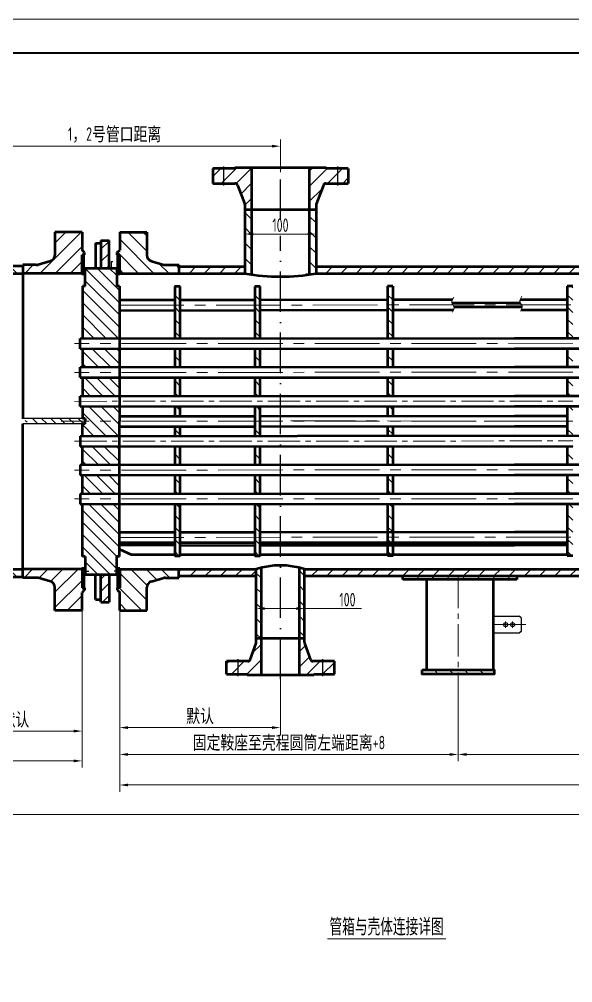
# Model space of a CAD drawing. Header units: millimetres. Extents: x 5765 to 6606, y -201 to 393.
# Drawn here: x 5915.3 to 6078.8, y 108.5 to 393.4 of the extents above; entities that cross this region are included whole.
import ezdxf
from ezdxf.enums import TextEntityAlignment as Align

# ---------------------------------------------------------------- set-up
doc = ezdxf.new("R2010")
doc.units = ezdxf.units.MM
doc.linetypes.add('ACAD_ISO10W100', pattern=[18, 12, -3, 0, -3])
doc.linetypes.add('CENTER2', pattern=[28.575, 19.05, -3.175, 3.175, -3.175])
for name, color, linetype, lineweight in [('1粗实线', 7, 'Continuous', 35), ('2', 7, 'Continuous', 50), ('2细实线', 3, 'Continuous', 13), ('3', 1, 'ACAD_ISO10W100', 25), ('3中心线', 1, 'CENTER2', 13), ('6剖面线', 6, 'Continuous', 13), ('7', 6, 'Continuous', 20), ('7文本', 2, 'Continuous', 13), ('9图表', 4, 'Continuous', 13)]:
    doc.layers.add(name, color=color, linetype=linetype, lineweight=lineweight)
doc.styles.add('lanpec', font='bpec_e.shx', dxfattribs={"width": 0.75, "bigfont": 'hztxt.shx'})
doc.styles.add('lanpec-dim', font='bpec_e.shx', dxfattribs={"width": 0.75})
doc.dimstyles.new('lanpec', dxfattribs={"dimtxt": 4, "dimasz": 2.5, "dimexe": 2, "dimexo": 0, "dimtad": 1, "dimdsep": 46, "dimtxsty": 'lanpec-dim', "dimcen": 2.5, "dimclrd": 256, "dimclre": 256, "dimclrt": 256, "dimazin": 0, "dimtfac": 1, "dimtmove": 0, "dimatfit": 3, "dimfxl": 1, "dimlwd": -1, "dimlwe": -1, "dimarcsym": 0})
pattern_1 = [(45, (-25207.5384, -9927.064), (-2.24506403, 2.24506403), [])]
pattern_2 = [(135, (-25207.5384, -9927.064), (-2.24506403, -2.24506403), [])]

# ---------------------------------------------------------------- blocks, each defined once
blk = doc.blocks.new('A1')
at = {"layer": '1粗实线'}
blk.add_lwpolyline([(-816, 10), (-10, 10), (-10, 584), (-816, 584)], close=True, dxfattribs=at)
at = {"layer": '9图表'}
blk.add_lwpolyline([(-841, 0), (0, 0), (0, 594), (-841, 594)], close=True, dxfattribs=at)
blk = doc.blocks.new('*D28')
at = {"layer": '2细实线', "transparency": 16777216}
for p, q in [((5944.98, 215.97), (5944.98, 181.95)), ((5992.48, 198.29), (5992.48, 181.95)), ((5947.48, 183.95), (5989.98, 183.95))]:
    blk.add_line(p, q, dxfattribs=at)
for points in [[(5947.48, 184.36), (5947.48, 183.53), (5944.98, 183.95)], [(5989.98, 184.36), (5989.98, 183.53), (5992.48, 183.95)]]:
    blk.add_solid(points, dxfattribs=at)
at = {"layer": 'Defpoints', "color": 0, "transparency": 16777216}
for p in [(5944.98, 215.97), (5992.48, 198.29), (5992.48, 183.95)]:
    blk.add_point(p, dxfattribs=at)
at = {"layer": '2细实线', "transparency": 16777216, "insert": (5968.73, 187.16), "char_height": 4, "attachment_point": 5, "style": 'lanpec-dim'}
blk.add_mtext('默认', dxfattribs=at)
blk = doc.blocks.new('*D29')
at = {"layer": '2细实线', "transparency": 16777216}
for p, q in [((5894.48, 349.54), (5894.48, 357.91)), ((5992.48, 348.25), (5992.48, 357.91)), ((5989.98, 355.91), (5896.98, 355.91))]:
    blk.add_line(p, q, dxfattribs=at)
for points in [[(5896.98, 356.33), (5896.98, 355.5), (5894.48, 355.91)], [(5989.98, 356.33), (5989.98, 355.5), (5992.48, 355.91)]]:
    blk.add_solid(points, dxfattribs=at)
at = {"layer": 'Defpoints', "color": 0, "transparency": 16777216}
for p in [(5894.48, 355.91), (5894.48, 349.54), (5992.48, 348.25)]:
    blk.add_point(p, dxfattribs=at)
at = {"layer": '2细实线', "transparency": 16777216, "insert": (5943.48, 359.2), "char_height": 4, "attachment_point": 5, "style": 'lanpec-dim'}
blk.add_mtext('1，2号管口距离', dxfattribs=at)
blk = doc.blocks.new('*D30')
at = {"layer": '2细实线', "transparency": 16777216}
for p, q in [((5944.98, 218.6), (5944.98, 174.01)), ((6044.98, 198.11), (6044.98, 174.01)), ((5947.48, 176.01), (6042.48, 176.01))]:
    blk.add_line(p, q, dxfattribs=at)
for points in [[(5947.48, 176.43), (5947.48, 175.59), (5944.98, 176.01)], [(6042.48, 176.43), (6042.48, 175.59), (6044.98, 176.01)]]:
    blk.add_solid(points, dxfattribs=at)
at = {"layer": 'Defpoints', "color": 0, "transparency": 16777216}
for p in [(5944.98, 218.6), (6044.98, 198.11), (6044.98, 176.01)]:
    blk.add_point(p, dxfattribs=at)
at = {"layer": '2细实线', "transparency": 16777216, "insert": (5994.98, 179.29), "char_height": 4, "attachment_point": 5, "style": 'lanpec-dim'}
blk.add_mtext('固定鞍座至壳程圆筒左端距离+8', dxfattribs=at)
blk = doc.blocks.new('*D31')
at = {"layer": '2细实线', "transparency": 16777216}
for p, q in [((6044.98, 198.11), (6044.98, 174.01)), ((6250.82, 197.71), (6250.82, 174.01)), ((6047.48, 176.01), (6248.32, 176.01))]:
    blk.add_line(p, q, dxfattribs=at)
for points in [[(6047.48, 176.43), (6047.48, 175.59), (6044.98, 176.01)], [(6248.32, 176.43), (6248.32, 175.59), (6250.82, 176.01)]]:
    blk.add_solid(points, dxfattribs=at)
at = {"layer": 'Defpoints', "color": 0, "transparency": 16777216}
for p in [(6044.98, 198.11), (6250.82, 197.71), (6250.82, 176.01)]:
    blk.add_point(p, dxfattribs=at)
at = {"layer": '2细实线', "transparency": 16777216, "insert": (6147.9, 179.29), "char_height": 4, "attachment_point": 5, "style": 'lanpec-dim'}
blk.add_mtext('滑动鞍座至固定鞍座距离', dxfattribs=at)
blk = doc.blocks.new('*D32')
at = {"layer": '2细实线', "transparency": 16777216}
for p, q in [((6343.32, 228.79), (6343.32, 164.98)), ((5944.98, 215.97), (5944.98, 164.98)), ((5947.48, 166.98), (6340.82, 166.98))]:
    blk.add_line(p, q, dxfattribs=at)
for points in [[(5947.48, 167.4), (5947.48, 166.57), (5944.98, 166.98)], [(6340.82, 167.4), (6340.82, 166.57), (6343.32, 166.98)]]:
    blk.add_solid(points, dxfattribs=at)
at = {"layer": 'Defpoints', "color": 0, "transparency": 16777216}
for p in [(6343.32, 228.79), (5944.98, 215.97), (6343.32, 166.98)]:
    blk.add_point(p, dxfattribs=at)
at = {"layer": '2细实线', "transparency": 16777216, "insert": (6144.15, 169.61), "char_height": 4, "attachment_point": 5, "style": 'lanpec-dim'}
blk.add_mtext('6500', dxfattribs=at)
blk = doc.blocks.new('*D33')
at = {"layer": '2细实线', "transparency": 16777216}
for p, q in [((5845.86, 274.54), (5845.86, 172.11)), ((5933.86, 223.92), (5933.86, 172.11)), ((5931.36, 174.11), (5848.36, 174.11))]:
    blk.add_line(p, q, dxfattribs=at)
for points in [[(5848.36, 174.53), (5848.36, 173.69), (5845.86, 174.11)], [(5931.36, 174.53), (5931.36, 173.69), (5933.86, 174.11)]]:
    blk.add_solid(points, dxfattribs=at)
at = {"layer": 'Defpoints', "color": 0, "transparency": 16777216}
for p in [(5845.86, 274.54), (5933.86, 223.92), (5845.86, 174.11)]:
    blk.add_point(p, dxfattribs=at)
at = {"layer": '2细实线', "transparency": 16777216, "insert": (5889.86, 177.39), "char_height": 4, "attachment_point": 5, "style": 'lanpec-dim'}
blk.add_mtext('封头到管箱距离', dxfattribs=at)
blk = doc.blocks.new('*D34')
at = {"layer": '2细实线', "transparency": 16777216}
for p, q in [((5845.86, 274.54), (5845.86, 156.29)), ((6370.07, 274.54), (6370.07, 156.29)), ((5848.36, 158.29), (6367.57, 158.29))]:
    blk.add_line(p, q, dxfattribs=at)
for points in [[(5848.36, 158.71), (5848.36, 157.87), (5845.86, 158.29)], [(6367.57, 158.71), (6367.57, 157.87), (6370.07, 158.29)]]:
    blk.add_solid(points, dxfattribs=at)
at = {"layer": 'Defpoints', "color": 0, "transparency": 16777216}
for p in [(5845.86, 274.54), (6370.07, 274.54), (6370.07, 158.29)]:
    blk.add_point(p, dxfattribs=at)
at = {"layer": '2细实线', "transparency": 16777216, "insert": (6132.96, 160.92), "char_height": 4, "attachment_point": 5, "style": 'lanpec-dim'}
blk.add_mtext('7036', dxfattribs=at)
blk = doc.blocks.new('*D43')
at = {"layer": '2细实线', "transparency": 16777216}
for p, q in [((5985.34, 220.54), (5985.34, 217.16)), ((5999.63, 220.54), (5999.63, 217.16)), ((5987.84, 219.16), (5997.13, 219.16)), ((5999.63, 219.16), (6016.48, 219.16))]:
    blk.add_line(p, q, dxfattribs=at)
for points in [[(5987.84, 219.58), (5987.84, 218.75), (5985.34, 219.16)], [(5997.13, 219.58), (5997.13, 218.75), (5999.63, 219.16)]]:
    blk.add_solid(points, dxfattribs=at)
at = {"layer": 'Defpoints', "color": 0, "transparency": 16777216}
for p in [(5985.34, 220.54), (5999.63, 220.54), (5999.63, 219.16)]:
    blk.add_point(p, dxfattribs=at)
at = {"layer": '2细实线', "transparency": 16777216, "insert": (6012.28, 221.79), "char_height": 4, "attachment_point": 5, "style": 'lanpec-dim'}
blk.add_mtext('100', dxfattribs=at)
blk = doc.blocks.new('*D35')
at = {"layer": '2细实线', "transparency": 16777216}
for p, q in [((5981.96, 329.92), (5981.96, 331.92)), ((6003, 329.92), (6003, 331.92)), ((6000.5, 329.92), (5984.46, 329.92))]:
    blk.add_line(p, q, dxfattribs=at)
for points in [[(5984.46, 330.34), (5984.46, 329.5), (5981.96, 329.92)], [(6000.5, 330.34), (6000.5, 329.5), (6003, 329.92)]]:
    blk.add_solid(points, dxfattribs=at)
at = {"layer": 'Defpoints', "color": 0, "transparency": 16777216}
for p in [(5981.96, 329.92), (5981.96, 329.92), (6003, 329.92)]:
    blk.add_point(p, dxfattribs=at)
at = {"layer": '2细实线', "transparency": 16777216, "insert": (5992.48, 332.54), "char_height": 4, "attachment_point": 5, "style": 'lanpec-dim'}
blk.add_mtext('100', dxfattribs=at)
blk = doc.blocks.new('*U7')
at = {"layer": '2细实线'}
blk.add_line((-17.5, 0), (17.5, 0), dxfattribs=at)
at = {"layer": '7文本', "style": 'lanpec', "width": 0.75}
for tag, height, p in [('节点图名称', 5, (0, 3.5)), ('比例', 4, (0, -3.25))]:
    blk.add_attdef(tag, text='', height=height, dxfattribs=at).set_placement(p, align=Align.MIDDLE_CENTER)
blk = doc.blocks.new('*D59')
at = {"layer": '2细实线', "transparency": 16777216}
for p, q in [((5933.86, 218.6), (5933.86, 180.92)), ((5894.48, 198.29), (5894.48, 180.92)), ((5896.98, 182.92), (5931.36, 182.92))]:
    blk.add_line(p, q, dxfattribs=at)
for points in [[(5896.98, 183.34), (5896.98, 182.5), (5894.48, 182.92)], [(5931.36, 183.34), (5931.36, 182.5), (5933.86, 182.92)]]:
    blk.add_solid(points, dxfattribs=at)
at = {"layer": 'Defpoints', "color": 0, "transparency": 16777216}
for p in [(5933.86, 218.6), (5894.48, 198.29), (5933.86, 182.92)]:
    blk.add_point(p, dxfattribs=at)
at = {"layer": '2细实线', "transparency": 16777216, "insert": (5914.17, 186.14), "char_height": 4, "attachment_point": 5, "style": 'lanpec-dim'}
blk.add_mtext('默认', dxfattribs=at)

msp = doc.modelspace()

# ---------------------------------------------------------------- hatches: boundary and pattern name
at = {"layer": '6剖面线'}
h = msp.add_hatch(dxfattribs=at)
h.set_pattern_fill('ANSI31', color=256, scale=0.804645)
h.set_pattern_definition([(45, (4731.3928, -58.8896), (-1.8064793, 1.8064793), [])])
h.paths.add_polyline_path([(5941.865, 328.058), (5939.451, 328.058), (5939.451, 326.207), (5941.865, 326.207)])
h.paths.add_polyline_path([(5941.865, 324.035), (5939.451, 324.035), (5939.451, 321.862), (5941.865, 321.862)])
h.paths.add_polyline_path([(5941.865, 326.207), (5939.451, 326.207), (5939.451, 324.035), (5941.865, 324.035)])
h.paths.add_polyline_path([(5941.865, 321.862), (5939.451, 321.862), (5939.451, 319.85), (5941.865, 319.85)])
h.paths.add_polyline_path([(5941.865, 225.063), (5939.451, 225.063), (5939.451, 221.04), (5941.865, 221.04)])
h.paths.add_polyline_path([(5941.865, 229.247), (5939.451, 229.247), (5939.451, 225.063), (5941.865, 225.063)])
h = msp.add_hatch(dxfattribs=at)
h.set_pattern_fill('ANSI31', color=256, scale=0.804645, angle=90)
h.set_pattern_definition([(135, (3537.4569, -866.9994), (-1.8064793, -1.8064793), [])])
h.paths.add_polyline_path([(5944.922, 314.54), (5944.118, 314.54), (5944.118, 319.85), (5934.784, 319.85), (5934.784, 314.54), (5933.979, 314.54), (5933.979, 299.049), (5944.922, 299.049)])
h.paths.add_polyline_path([(5944.922, 295.985), (5933.979, 295.985), (5933.979, 290.521), (5944.922, 290.521)])
h.paths.add_polyline_path([(5944.922, 287.457), (5933.979, 287.457), (5933.979, 281.986), (5944.922, 281.986)])
h.paths.add_polyline_path([(5944.922, 278.916), (5933.979, 278.916), (5933.979, 275.354), (5934.784, 275.354), (5934.784, 274.549), (5944.922, 274.549)])
h.paths.add_polyline_path([(5944.922, 274.549), (5934.784, 274.549), (5934.784, 273.744), (5933.979, 273.744), (5933.979, 270.181), (5944.922, 270.181)])
h.paths.add_polyline_path([(5944.922, 267.111), (5933.979, 267.111), (5933.979, 261.641), (5944.922, 261.641)])
h.paths.add_polyline_path([(5944.922, 258.577), (5933.979, 258.577), (5933.979, 253.112), (5944.922, 253.112)])
h.paths.add_polyline_path([(5944.922, 250.048), (5933.979, 250.048), (5933.979, 234.558), (5934.784, 234.558), (5934.784, 229.247), (5944.118, 229.247), (5944.118, 234.558), (5944.922, 234.558)])
h = msp.add_hatch(dxfattribs=at)
h.set_pattern_fill('ANSI31', color=256, scale=0.804645, angle=90)
h.set_pattern_definition([(135, (4659.203, -58.9018), (-1.8064793, -1.8064793), [])])
h.paths.add_polyline_path([(5962.853, 314.407), (5961.244, 314.407), (5961.244, 308.888), (5962.853, 308.888)])
h.paths.add_polyline_path([(5962.853, 308.888), (5961.244, 308.888), (5961.244, 299.038), (5962.853, 299.038)])
h.paths.add_polyline_path([(5962.853, 295.973), (5961.244, 295.973), (5961.244, 290.509), (5962.853, 290.509)])
h.paths.add_polyline_path([(5962.853, 287.444), (5961.244, 287.444), (5961.244, 281.974), (5962.853, 281.974)])
h.paths.add_polyline_path([(5962.853, 278.904), (5961.244, 278.904), (5961.244, 276.065), (5962.853, 276.065)])
h.paths.add_polyline_path([(5962.853, 273.008), (5961.244, 273.008), (5961.244, 270.169), (5962.853, 270.169)])
h.paths.add_polyline_path([(5962.853, 267.099), (5961.244, 267.099), (5961.244, 261.63), (5962.853, 261.63)])
h.paths.add_polyline_path([(5962.853, 258.565), (5961.244, 258.565), (5961.244, 253.1), (5962.853, 253.1)])
h.paths.add_polyline_path([(5962.853, 250.035), (5961.244, 250.035), (5961.244, 240.186), (5962.853, 240.186)])
h.paths.add_polyline_path([(5962.853, 240.186), (5961.244, 240.186), (5961.244, 234.666), (5962.853, 234.666)])
h = msp.add_hatch(dxfattribs=at)
h.set_pattern_fill('ANSI31', color=256, scale=0.804645, angle=90)
h.set_pattern_definition([(135, (4682.8796, -58.8818), (-1.8064793, -1.8064793), [])])
h.paths.add_polyline_path([(5986.529, 314.427), (5984.92, 314.427), (5984.92, 308.908), (5986.529, 308.908)])
h.paths.add_polyline_path([(5986.529, 308.908), (5984.92, 308.908), (5984.92, 299.058), (5986.529, 299.058)])
h.paths.add_polyline_path([(5986.529, 295.993), (5984.92, 295.993), (5984.92, 290.529), (5986.529, 290.529)])
h.paths.add_polyline_path([(5986.529, 287.464), (5984.92, 287.464), (5984.92, 281.994), (5986.529, 281.994)])
h.paths.add_polyline_path([(5986.529, 278.924), (5984.92, 278.924), (5984.92, 276.085), (5986.529, 276.085)])
h.paths.add_polyline_path([(5986.529, 273.028), (5984.92, 273.028), (5984.92, 270.189), (5986.529, 270.189)])
h.paths.add_polyline_path([(5986.529, 267.119), (5984.92, 267.119), (5984.92, 261.65), (5986.529, 261.65)])
h.paths.add_polyline_path([(5986.529, 258.585), (5984.92, 258.585), (5984.92, 253.12), (5986.529, 253.12)])
h.paths.add_polyline_path([(5986.529, 250.055), (5984.92, 250.055), (5984.92, 240.206), (5986.529, 240.206)])
h.paths.add_polyline_path([(5986.529, 240.206), (5984.92, 240.206), (5984.92, 234.686), (5986.529, 234.686)])
h = msp.add_hatch(dxfattribs=at)
h.set_pattern_fill('ANSI31', color=256, scale=0.804645, angle=90)
h.set_pattern_definition([(135, (4722.104, -58.796), (-1.8064793, -1.8064793), [])])
h.paths.add_polyline_path([(6025.754, 314.512), (6024.144, 314.512), (6024.144, 308.993), (6025.754, 308.993)])
h.paths.add_polyline_path([(6025.754, 308.993), (6024.144, 308.993), (6024.144, 299.144), (6025.754, 299.144)])
h.paths.add_polyline_path([(6025.754, 296.079), (6024.144, 296.079), (6024.144, 290.614), (6025.754, 290.614)])
h.paths.add_polyline_path([(6025.754, 287.549), (6024.144, 287.549), (6024.144, 282.08), (6025.754, 282.08)])
h.paths.add_polyline_path([(6025.754, 279.01), (6024.144, 279.01), (6024.144, 276.171), (6025.754, 276.171)])
h.paths.add_polyline_path([(6025.754, 273.114), (6024.144, 273.114), (6024.144, 270.275), (6025.754, 270.275)])
h.paths.add_polyline_path([(6025.754, 267.205), (6024.144, 267.205), (6024.144, 261.735), (6025.754, 261.735)])
h.paths.add_polyline_path([(6025.754, 258.67), (6024.144, 258.67), (6024.144, 253.206), (6025.754, 253.206)])
h.paths.add_polyline_path([(6025.754, 250.141), (6024.144, 250.141), (6024.144, 240.291), (6025.754, 240.291)])
h.paths.add_polyline_path([(6025.754, 240.291), (6024.144, 240.291), (6024.144, 234.772), (6025.754, 234.772)])
h = msp.add_hatch(dxfattribs=at)
h.set_pattern_fill('ANSI31', color=256, scale=0.804645, angle=90)
h.set_pattern_definition([(135, (4775.2106, -58.796), (-1.8064793, -1.8064793), [])])
h.paths.add_polyline_path([(6078.86, 314.512), (6077.251, 314.512), (6077.251, 308.993), (6078.86, 308.993)])
h.paths.add_polyline_path([(6078.86, 308.993), (6077.251, 308.993), (6077.251, 299.144), (6078.86, 299.144)])
h.paths.add_polyline_path([(6078.86, 296.079), (6077.251, 296.079), (6077.251, 290.614), (6078.86, 290.614)])
h.paths.add_polyline_path([(6078.86, 287.549), (6077.251, 287.549), (6077.251, 282.08), (6078.86, 282.08)])
h.paths.add_polyline_path([(6078.86, 279.01), (6077.251, 279.01), (6077.251, 276.171), (6078.86, 276.171)])
h.paths.add_polyline_path([(6078.86, 273.114), (6077.251, 273.114), (6077.251, 270.275), (6078.86, 270.275)])
h.paths.add_polyline_path([(6078.86, 267.205), (6077.251, 267.205), (6077.251, 261.735), (6078.86, 261.735)])
h.paths.add_polyline_path([(6078.86, 258.67), (6077.251, 258.67), (6077.251, 253.206), (6078.86, 253.206)])
h.paths.add_polyline_path([(6078.86, 250.141), (6077.251, 250.141), (6077.251, 240.291), (6078.86, 240.291)])
h.paths.add_polyline_path([(6078.86, 240.291), (6077.251, 240.291), (6077.251, 234.772), (6078.86, 234.772)])
h = msp.add_hatch(dxfattribs=at)
h.set_pattern_fill('ANSI31', color=256, scale=0.6, angle=90, style=0)
h.set_pattern_definition([(135, (1977.148, 591.1928), (-1.3470384, -1.3470384), [])])
h.paths.add_polyline_path([(5934.827, 274.55), (5916.14, 274.61), (5919.65, 273.75), (5934.827, 273.75)])
h.paths.add_polyline_path([(5934.827, 275.35), (5919.65, 275.35), (5916.14, 274.61), (5934.827, 274.55)])
at = {"layer": '7'}
h = msp.add_hatch(dxfattribs=at)
h.set_pattern_fill('ANSI31', color=256)
h.set_pattern_definition(pattern_1)
h.paths.add_polyline_path([(5983.963, 349.541), (5978.988, 349.541), (5978.988, 349.291), (5975.613, 349.291), (5975.613, 344.916), (5979.045, 344.916, -0.3121526), (5979.805, 344.39), (5981.911, 338.805, -0.0903756), (5981.963, 338.518), (5981.963, 337.166), (5983.963, 337.166)])
h.paths.add_polyline_path([(5975.613, 349.291), (5972.482, 349.291), (5972.482, 344.916), (5975.613, 344.916)])
h.paths.add_polyline_path([(6009.35, 349.291), (6005.975, 349.291), (6005.975, 349.541), (6001, 349.541), (6001, 337.166), (6003, 337.166), (6003, 338.518, -0.0903756), (6003.053, 338.805), (6005.158, 344.39, -0.3121526), (6005.919, 344.916), (6009.35, 344.916)])
h.paths.add_polyline_path([(6012.482, 349.291), (6009.35, 349.291), (6009.35, 344.916), (6012.482, 344.916)])
h.paths.add_polyline_path([(5979.982, 203.566), (5976.544, 203.566), (5976.544, 199.791), (5979.982, 199.791)])
h.paths.add_polyline_path([(5986.838, 210.291), (5985.338, 210.291), (5985.338, 209.162, -0.0870217), (5985.297, 208.928), (5983.521, 204.02, -0.3158084), (5982.874, 203.566), (5979.982, 203.566), (5979.982, 199.791), (5982.657, 199.791), (5982.657, 199.541), (5986.838, 199.541)])
h.paths.add_polyline_path([(6004.982, 203.566), (6002.089, 203.566, -0.3158084), (6001.442, 204.02), (5999.666, 208.928, -0.0870217), (5999.625, 209.162), (5999.625, 210.291), (5998.125, 210.291), (5998.125, 199.541), (6002.307, 199.541), (6002.307, 199.791), (6004.982, 199.791)])
h.paths.add_polyline_path([(6008.419, 203.566), (6004.982, 203.566), (6004.982, 199.791), (6008.419, 199.791)])
h = msp.add_hatch(dxfattribs=at)
h.set_pattern_fill('ANSI31', color=256, angle=90)
h.set_pattern_definition(pattern_2)
h.paths.add_polyline_path([(5981.963, 318.291, 0.0087241), (5983.963, 317.959), (5983.963, 337.166), (5981.963, 337.166)])
h.paths.add_polyline_path([(6003, 337.166), (6001, 337.166), (6001, 317.959, 0.0087241), (6003, 318.291)])
h.paths.add_polyline_path([(5985.338, 210.291), (5986.838, 210.291), (5986.838, 231.221, 0.0167999), (5985.338, 230.791)])
h.paths.add_polyline_path([(5998.125, 210.291), (5999.625, 210.291), (5999.625, 230.791, 0.0167999), (5998.125, 231.221)])
h = msp.add_hatch(dxfattribs=at)
h.set_pattern_fill('ANSI31', color=256)
h.set_pattern_definition(pattern_1)
h.paths.add_polyline_path([(5933.857, 323.791), (5934.607, 323.791), (5934.607, 324.416), (5933.857, 325.166), (5933.857, 327.041), (5925.857, 327.041), (5925.857, 323.706, -0.3348603), (5924.497, 321.903), (5920.859, 320.863, -0.0696874), (5920.344, 320.791), (5916.357, 320.791), (5916.357, 318.291), (5933.857, 318.291)])
h.paths.add_polyline_path([(5933.857, 330.479), (5925.857, 330.479), (5925.857, 327.041), (5933.857, 327.041)])
h.paths.add_polyline_path([(5933.857, 230.791), (5916.357, 230.791), (5916.357, 228.291), (5920.344, 228.291, -0.0696874), (5920.859, 228.219), (5924.497, 227.18, -0.3348603), (5925.857, 225.377), (5925.857, 222.041), (5933.857, 222.041), (5933.857, 223.916), (5934.607, 224.666), (5934.607, 225.291), (5933.857, 225.291)])
h.paths.add_polyline_path([(5933.857, 222.041), (5925.857, 222.041), (5925.857, 218.604), (5933.857, 218.604)])
h = msp.add_hatch(dxfattribs=at)
h.set_pattern_fill('ANSI31', color=256, angle=90)
h.set_pattern_definition(pattern_2)
h.paths.add_polyline_path([(5952.982, 330.479), (5944.982, 330.479), (5944.982, 327.041), (5952.982, 327.041)])
h.paths.add_polyline_path([(5954.342, 321.903, -0.3348603), (5952.982, 323.706), (5952.982, 327.041), (5944.982, 327.041), (5944.982, 325.166), (5944.232, 324.416), (5944.232, 323.791), (5944.982, 323.791), (5944.982, 318.291), (5962.482, 318.291), (5962.482, 320.791), (5958.494, 320.791, -0.0696874), (5957.979, 320.863)])
h.paths.add_polyline_path([(5952.982, 222.041), (5944.982, 222.041), (5944.982, 218.604), (5952.982, 218.604)])
h.paths.add_polyline_path([(5954.342, 227.18), (5957.979, 228.219, -0.0696874), (5958.494, 228.291), (5962.482, 228.291), (5962.482, 230.791), (5944.982, 230.791), (5944.982, 225.291), (5944.232, 225.291), (5944.232, 224.666), (5944.982, 223.916), (5944.982, 222.041), (5952.982, 222.041), (5952.982, 225.377, -0.3348603)])
h = msp.add_hatch(dxfattribs=at)
h.set_pattern_fill('ANSI37', color=256, scale=0.1)
h.set_pattern_definition([(45, (-25207.53837, -9927.06394), (-0.224506403, 0.224506403), []), (135, (-25207.53837, -9927.06394), (-0.224506403, -0.224506403), [])])
h.paths.add_polyline_path([(5934.419, 323.729), (5933.857, 323.729), (5933.857, 318.677), (5934.419, 318.677)])
h.paths.add_polyline_path([(5944.982, 323.729), (5944.419, 323.729), (5944.419, 318.677), (5944.982, 318.677)])
h.paths.add_polyline_path([(5934.419, 230.406), (5933.857, 230.406), (5933.857, 225.354), (5934.419, 225.354)])
h.paths.add_polyline_path([(5944.982, 230.406), (5944.419, 230.406), (5944.419, 225.354), (5944.982, 225.354)])
h = msp.add_hatch(dxfattribs=at)
h.set_pattern_fill('ANSI31', color=256, angle=90)
h.set_pattern_definition(pattern_2)
h.paths.add_polyline_path([(5872.607, 320.541), (5872.607, 318.291), (5883.963, 318.291), (5883.963, 320.541)])
h.paths.add_polyline_path([(5916.357, 318.291), (5916.357, 320.541), (5905, 320.541), (5905, 318.291)])
h.paths.add_polyline_path([(5883.963, 228.541), (5883.963, 230.791), (5872.607, 230.791), (5872.607, 228.541)])
h.paths.add_polyline_path([(5916.357, 228.541), (5916.357, 230.791), (5905, 230.791), (5905, 228.541)])
h = msp.add_hatch(dxfattribs=at)
h.set_pattern_fill('ANSI31', color=256)
h.set_pattern_definition([(45, (-8542.1074, 834.6777), (-2.245064, 2.245064), [])])
h.paths.add_polyline_path([(5985.338, 230.791), (5962.482, 230.791), (5962.482, 228.791), (5985.338, 228.791)])
h.paths.add_polyline_path([(6115.978, 230.791), (5999.625, 230.791), (5999.625, 228.791), (6115.978, 228.791)])
h.paths.add_polyline_path([(6343.318, 230.791), (6121.814, 230.791), (6121.814, 228.791), (6343.318, 228.791)])
h.paths.add_polyline_path([(6343.318, 320.291), (6189.688, 320.291), (6188.96, 318.291), (6343.318, 318.291)])
h.paths.add_polyline_path([(6189.688, 320.291), (6121.814, 320.291), (6121.814, 318.291), (6188.96, 318.291)])
h.paths.add_polyline_path([(6115.978, 320.291), (6003, 320.291), (6003, 318.291), (6115.978, 318.291)])
h.paths.add_polyline_path([(5981.963, 320.291), (5962.482, 320.291), (5962.482, 318.291), (5981.963, 318.291)])
h = msp.add_hatch(dxfattribs=at)
h.set_pattern_fill('ANSI31', color=256, angle=90)
h.set_pattern_definition([(135, (-8542.1074, 834.6777), (-2.245064, -2.245064), [])])
h.paths.add_polyline_path([(6044.982, 228.791), (6028.607, 228.791), (6028.607, 227.791), (6044.982, 227.791)])
h.paths.add_polyline_path([(6062.357, 228.791), (6044.982, 228.791), (6044.982, 227.791), (6062.357, 227.791)])
h.paths.add_polyline_path([(6044.982, 201.041), (6034.357, 201.041), (6034.357, 199.791), (6044.982, 199.791)])
h.paths.add_polyline_path([(6053.716, 201.041), (6044.982, 201.041), (6044.982, 199.791), (6054.299, 199.791)])
h.paths.add_polyline_path([(6055.607, 201.041), (6053.716, 201.041), (6054.299, 199.791), (6055.607, 199.791)])
h.paths.add_polyline_path([(6250.818, 228.791), (6233.443, 228.791), (6233.443, 227.791), (6250.818, 227.791)])
h.paths.add_polyline_path([(6267.193, 228.791), (6250.818, 228.791), (6250.818, 227.791), (6267.193, 227.791)])
h.paths.add_polyline_path([(6250.818, 201.041), (6240.193, 201.041), (6240.193, 199.791), (6250.818, 199.791)])
h.paths.add_polyline_path([(6258.285, 201.041), (6250.818, 201.041), (6250.818, 199.791), (6258.868, 199.791)])

# ---------------------------------------------------------------- linework, layer by layer
for p, q in [((5942.495, 321.829), (5942.945, 321.829)), ((5942.495, 321.829), (5942.495, 319.929)), ((5942.495, 319.929), (5942.945, 319.929)), ((5999.951, 318.16), (6001.151, 318.16)), ((5934.827, 275.35), (5916.35, 275.35)), ((5934.827, 273.75), (5916.35, 273.76)), ((5934.827, 230.2), (5935.827, 230.2)), ((5944.327, 230.2), (5943.327, 230.2)), ((6019.951, 230.76), (6021.151, 230.76)), ((6076.988, 230.76), (6078.188, 230.76))]:
    msp.add_line(p, q)
at = {"ltscale": 2}
for p, q in [((6055.357, 216.916), (6063.073, 216.916)), ((6063.573, 216.416), (6063.073, 216.916)), ((6063.573, 216.416), (6063.573, 212.416)), ((6063.073, 211.916), (6055.357, 211.916)), ((6063.573, 212.416), (6063.073, 211.916))]:
    msp.add_line(p, q, dxfattribs=at)
at = {"ltscale": 3}
for centre in [(6059.023, 214.416), (6061.073, 214.416)]:
    msp.add_circle(centre, 0.6, dxfattribs=at)
at = {"layer": '2'}
for p, q in [((5978.988, 349.291), (5972.482, 349.291)), ((5972.482, 349.291), (5972.482, 344.916)), ((6005.975, 349.541), (5978.988, 349.541)), ((5978.988, 349.541), (5978.988, 349.291)), ((5983.963, 349.541), (5983.963, 317.959)), ((6001, 349.541), (6001, 317.959)), ((6005.975, 349.541), (6005.975, 349.291)), ((6012.482, 349.291), (6005.975, 349.291)), ((6012.482, 349.291), (6012.482, 344.916)), ((5972.482, 344.916), (5979.045, 344.916)), ((6005.919, 344.916), (6012.482, 344.916)), ((5979.805, 344.39), (5981.911, 338.805)), ((6005.158, 344.39), (6003.053, 338.805)), ((5981.963, 338.518), (5981.963, 337.166)), ((5981.963, 337.166), (5981.963, 318.291)), ((5981.963, 337.166), (6003, 337.166)), ((6003, 338.518), (6003, 337.166)), ((6003, 337.166), (6003, 318.291)), ((5933.857, 330.479), (5925.857, 330.479)), ((5925.857, 330.479), (5925.857, 323.706)), ((5933.857, 330.479), (5933.857, 325.166)), ((5939.451, 328.058), (5941.865, 328.058)), ((5939.451, 328.058), (5939.451, 319.85)), ((5941.865, 319.85), (5941.865, 328.058)), ((5944.982, 330.479), (5944.982, 325.166)), ((5944.982, 330.479), (5952.982, 330.479)), ((5952.982, 330.479), (5952.982, 323.706)), ((5934.607, 324.416), (5933.857, 325.166)), ((5937.841, 327.253), (5939.451, 327.253)), ((5937.841, 327.253), (5937.841, 319.85)), ((5944.232, 324.416), (5944.982, 325.166)), ((5933.857, 318.291), (5933.857, 323.791)), ((5933.857, 323.791), (5934.607, 323.791)), ((5934.419, 318.104), (5934.419, 323.604)), ((5934.607, 323.791), (5934.607, 324.416)), ((5944.232, 323.791), (5944.232, 324.416)), ((5944.982, 323.791), (5944.232, 323.791)), ((5944.419, 323.604), (5944.419, 318.104)), ((5944.982, 318.291), (5944.982, 323.791)), ((5905, 320.541), (5916.357, 320.541)), ((5920.344, 320.791), (5916.357, 320.791)), ((5916.357, 320.791), (5916.357, 275.291)), ((5924.497, 321.903), (5920.859, 320.863)), ((5934.784, 314.54), (5934.784, 319.85)), ((5934.784, 319.85), (5944.118, 319.85)), ((5944.118, 319.85), (5944.118, 314.54)), ((5954.342, 321.903), (5957.979, 320.863)), ((5958.494, 320.791), (5962.482, 320.791)), ((5962.482, 320.791), (5962.482, 318.291)), ((5962.482, 320.291), (5981.963, 320.291)), ((6003, 320.291), (6115.978, 320.291)), ((5905, 318.291), (5916.357, 318.291)), ((5933.857, 318.291), (5916.357, 318.291)), ((5934.419, 318.104), (5933.794, 318.104)), ((5945.044, 318.104), (5944.419, 318.104)), ((5944.982, 318.291), (5962.482, 318.291)), ((5962.482, 318.291), (5981.963, 318.291)), ((6003, 318.291), (6115.978, 318.291)), ((5934.775, 314.52), (5933.97, 314.52)), ((5933.979, 314.54), (5933.979, 299.049)), ((5944.913, 314.52), (5944.109, 314.52)), ((5944.922, 314.54), (5944.922, 274.549)), ((5962.829, 314.422), (5961.22, 314.422)), ((5961.244, 314.407), (5961.244, 299.038)), ((5962.853, 299.038), (5962.853, 314.407)), ((5986.506, 314.442), (5984.897, 314.442)), ((5984.92, 314.427), (5984.92, 299.059)), ((5986.529, 299.059), (5986.529, 314.427)), ((6025.73, 314.528), (6024.121, 314.528)), ((6024.144, 314.512), (6024.144, 299.145)), ((6025.754, 299.145), (6025.754, 314.512)), ((6078.837, 314.528), (6077.228, 314.528)), ((6077.251, 314.512), (6077.251, 299.145)), ((5944.922, 310.429), (5961.244, 310.416)), ((5962.853, 310.416), (5984.92, 310.436)), ((5986.529, 310.436), (6024.144, 310.522)), ((6025.754, 310.522), (6043.3, 310.522)), ((6043.166, 309.627), (6063.4, 309.63)), ((6043.76, 308.36), (6063.89, 308.36)), ((6063.416, 310.522), (6077.251, 310.522)), ((5944.922, 307.371), (5961.244, 307.359)), ((5962.853, 307.359), (5984.92, 307.379)), ((5986.529, 307.379), (6024.144, 307.465)), ((6025.754, 307.465), (6043.634, 307.465)), ((6063.747, 307.465), (6077.251, 307.465)), ((5933.255, 299.049), (6063.73, 299.15)), ((5933.255, 295.992), (5933.255, 299.049)), ((6061.665, 299.157), (6301.904, 299.051)), ((5933.255, 295.985), (6062.28, 296.07)), ((5933.979, 295.985), (5933.979, 290.521)), ((5961.244, 295.973), (5961.244, 290.509)), ((5962.853, 290.509), (5962.853, 295.973)), ((5984.92, 295.993), (5984.92, 290.529)), ((5986.529, 290.529), (5986.529, 295.993)), ((6024.144, 296.079), (6024.144, 290.614)), ((6025.754, 290.614), (6025.754, 296.079)), ((6061.665, 296.077), (6301.904, 295.981)), ((6077.251, 296.079), (6077.251, 290.614)), ((5933.255, 290.521), (6062.05, 290.63)), ((5933.255, 287.457), (5933.255, 290.515)), ((6061.665, 290.627), (6304.749, 290.516)), ((5933.255, 287.457), (6062.27, 287.53)), ((5933.979, 287.457), (5933.979, 281.986)), ((5961.244, 287.444), (5961.244, 281.974)), ((5962.853, 281.974), (5962.853, 287.444)), ((5984.92, 287.463), (5984.92, 281.994)), ((5986.529, 281.994), (5986.529, 287.463)), ((6024.144, 287.549), (6024.144, 282.08)), ((6025.754, 282.08), (6025.754, 287.549)), ((6061.665, 287.527), (6304.749, 287.446)), ((6077.251, 287.549), (6077.251, 282.08)), ((5933.255, 281.986), (6061.67, 282.08)), ((5933.255, 278.916), (5933.255, 281.974)), ((6061.665, 282.077), (6307.594, 281.982)), ((5933.255, 278.916), (6061.66, 279.02)), ((5933.979, 278.916), (5933.979, 275.354)), ((5961.244, 278.904), (5961.244, 276.065)), ((5962.853, 276.065), (5962.853, 278.904)), ((5984.92, 278.924), (5984.92, 270.189)), ((5986.529, 270.189), (5986.529, 278.924)), ((6024.144, 279.01), (6024.144, 276.171)), ((6025.754, 276.171), (6025.754, 279.01)), ((6061.655, 279.017), (6307.594, 278.912)), ((6077.251, 279.01), (6077.251, 270.275)), ((5916.357, 228.291), (5916.357, 273.791)), ((5934.784, 275.354), (5933.979, 275.354)), ((5933.979, 270.181), (5933.979, 273.744)), ((5934.784, 273.744), (5933.979, 273.744)), ((5934.784, 275.354), (5934.784, 274.549)), ((5934.784, 273.744), (5934.784, 274.549)), ((5944.922, 276.078), (5984.92, 276.085)), ((5944.922, 234.558), (5944.922, 274.549)), ((5986.529, 276.085), (6061.66, 276.19)), ((6061.645, 276.187), (6077.245, 276.197)), ((5944.922, 273.02), (5984.92, 273.028)), ((5961.244, 273.008), (5961.244, 270.169)), ((5962.853, 270.169), (5962.853, 273.008)), ((5986.529, 273.028), (6061.64, 273.09)), ((6024.144, 273.114), (6024.144, 270.275)), ((6025.754, 270.275), (6025.754, 273.114)), ((6061.645, 273.097), (6077.245, 273.107)), ((5933.255, 270.181), (6061.67, 270.3)), ((5933.255, 270.181), (5933.255, 267.124)), ((6061.665, 270.297), (6307.594, 270.177)), ((5933.255, 267.111), (6078.877, 267.193)), ((5933.979, 261.641), (5933.979, 267.111)), ((5961.244, 267.099), (5961.244, 261.63)), ((5962.853, 261.63), (5962.853, 267.099)), ((5984.92, 267.119), (5984.92, 261.65)), ((5986.529, 261.65), (5986.529, 267.119)), ((6024.144, 267.205), (6024.144, 261.736)), ((6025.754, 261.736), (6025.754, 267.205)), ((6077.251, 267.205), (6077.251, 261.736)), ((5933.255, 261.641), (6061.67, 261.74)), ((5933.255, 261.641), (5933.255, 258.583)), ((6061.665, 261.747), (6304.749, 261.642)), ((5933.255, 258.577), (6061.7, 258.67)), ((5933.979, 253.112), (5933.979, 258.577)), ((5961.244, 258.565), (5961.244, 253.1)), ((5962.853, 253.1), (5962.853, 258.565)), ((5984.92, 258.585), (5984.92, 253.12)), ((5986.529, 253.12), (5986.529, 258.585)), ((6024.144, 258.67), (6024.144, 253.206)), ((6025.754, 253.206), (6025.754, 258.67)), ((6061.665, 258.677), (6304.749, 258.572)), ((6077.251, 258.67), (6077.251, 253.206)), ((5933.255, 253.112), (6061.68, 253.17)), ((5933.255, 253.106), (5933.255, 250.048)), ((6061.665, 253.177), (6301.904, 253.108)), ((5933.255, 250.048), (6061.68, 250.17)), ((5933.979, 234.558), (5933.979, 250.048)), ((5961.244, 250.035), (5961.244, 234.666)), ((5962.853, 234.666), (5962.853, 250.035)), ((5984.92, 250.054), (5984.92, 234.686)), ((5986.529, 234.686), (5986.529, 250.054)), ((6024.144, 250.14), (6024.144, 234.772)), ((6025.754, 234.772), (6025.754, 250.14)), ((6061.665, 250.177), (6301.904, 250.038)), ((6077.251, 250.14), (6077.251, 234.772)), ((5944.922, 241.727), (5961.244, 241.714)), ((5962.853, 241.714), (5984.92, 241.734)), ((5986.529, 241.734), (6061.66, 241.82)), ((6061.625, 241.847), (6077.225, 241.857)), ((5944.922, 238.669), (5961.244, 238.657)), ((5961.244, 237.852), (5944.922, 237.864)), ((5944.922, 236.745), (5948.404, 235.121)), ((5962.853, 238.657), (5984.92, 238.677)), ((5962.853, 237.852), (5984.92, 237.872)), ((5986.529, 238.677), (6061.69, 238.74)), ((5986.529, 237.872), (6061.68, 237.95)), ((6061.675, 238.727), (6077.275, 238.737)), ((6061.675, 237.957), (6077.275, 237.967)), ((5934.784, 234.558), (5933.979, 234.558)), ((5934.784, 234.558), (5934.784, 229.247)), ((5944.118, 229.247), (5944.118, 234.558)), ((5944.922, 234.558), (5944.118, 234.558)), ((5948.404, 235.121), (5961.244, 235.109)), ((5962.853, 234.666), (5961.244, 234.666)), ((5962.853, 235.109), (5984.92, 235.129)), ((5986.529, 234.686), (5984.92, 234.686)), ((5986.529, 235.129), (6061.64, 235.19)), ((6025.754, 234.772), (6024.144, 234.772)), ((6061.615, 235.177), (6077.215, 235.187)), ((6078.86, 234.772), (6077.251, 234.772)), ((5934.419, 230.979), (5933.794, 230.979)), ((5934.419, 230.979), (5934.419, 225.479)), ((5944.419, 225.479), (5944.419, 230.979)), ((5945.044, 230.979), (5944.419, 230.979)), ((5986.838, 199.541), (5986.838, 231.221)), ((5998.125, 199.541), (5998.125, 231.221)), ((5905, 230.791), (5916.357, 230.791)), ((5905, 228.541), (5916.357, 228.541)), ((5933.857, 230.791), (5916.357, 230.791)), ((5920.344, 228.291), (5916.357, 228.291)), ((5924.497, 227.18), (5920.859, 228.219)), ((5933.857, 230.791), (5933.857, 225.291)), ((5934.784, 229.247), (5944.118, 229.247)), ((5937.841, 221.845), (5937.841, 229.247)), ((5939.451, 221.04), (5939.451, 229.247)), ((5941.865, 229.247), (5941.865, 221.04)), ((5944.982, 230.791), (5944.982, 225.291)), ((5944.982, 230.791), (5962.482, 230.791)), ((5954.342, 227.18), (5957.979, 228.219)), ((5958.494, 228.291), (5962.482, 228.291)), ((5962.482, 228.291), (5962.482, 230.791)), ((5962.482, 230.791), (5985.338, 230.791)), ((5962.482, 228.791), (5985.338, 228.791)), ((5985.338, 210.291), (5985.338, 230.791)), ((5999.625, 230.791), (6115.978, 230.791)), ((5999.625, 210.291), (5999.625, 230.791)), ((5999.625, 228.791), (6115.978, 228.791)), ((6028.607, 228.791), (6062.357, 228.791)), ((6028.607, 227.791), (6028.607, 228.791)), ((6062.357, 228.791), (6062.357, 227.791)), ((5925.857, 218.604), (5925.857, 225.377)), ((5933.857, 225.291), (5934.607, 225.291)), ((5934.607, 225.291), (5934.607, 224.666)), ((5944.982, 225.291), (5944.232, 225.291)), ((5944.232, 225.291), (5944.232, 224.666)), ((5952.982, 218.604), (5952.982, 225.377)), ((6062.357, 227.791), (6028.607, 227.791)), ((6035.607, 227.791), (6035.607, 201.041)), ((6055.357, 227.791), (6055.357, 201.041)), ((5934.607, 224.666), (5933.857, 223.916)), ((5933.857, 218.604), (5933.857, 223.916)), ((5944.232, 224.666), (5944.982, 223.916)), ((5944.982, 218.604), (5944.982, 223.916)), ((5937.841, 221.845), (5939.451, 221.845)), ((5939.451, 221.04), (5941.865, 221.04)), ((5933.857, 218.604), (5925.857, 218.604)), ((5944.982, 218.604), (5952.982, 218.604)), ((5983.521, 204.02), (5985.297, 208.928)), ((5985.338, 209.162), (5985.338, 210.291)), ((5999.625, 210.291), (5985.338, 210.291)), ((5999.625, 209.162), (5999.625, 210.291)), ((6001.442, 204.02), (5999.666, 208.928)), ((5982.874, 203.566), (5976.544, 203.566)), ((5976.544, 199.791), (5976.544, 203.566)), ((6008.419, 203.566), (6002.089, 203.566)), ((6008.419, 199.791), (6008.419, 203.566)), ((5976.544, 199.791), (5982.657, 199.791)), ((5982.657, 199.541), (5982.657, 199.791)), ((5982.657, 199.541), (6002.307, 199.541)), ((6002.307, 199.791), (6008.419, 199.791)), ((6002.307, 199.541), (6002.307, 199.791))]:
    msp.add_line(p, q, dxfattribs=at)
for points in [[(5933.857, 318.677), (5934.419, 318.677), (5934.419, 323.729), (5933.857, 323.729)], [(5944.982, 318.677), (5944.419, 318.677), (5944.419, 323.729), (5944.982, 323.729)], [(5933.857, 230.406), (5934.419, 230.406), (5934.419, 225.354), (5933.857, 225.354)], [(5944.982, 230.406), (5944.419, 230.406), (5944.419, 225.354), (5944.982, 225.354)]]:
    msp.add_lwpolyline(points, dxfattribs=at)
msp.add_lwpolyline([(6034.357, 201.041), (6055.607, 201.041), (6055.607, 199.791), (6034.357, 199.791)], close=True, dxfattribs=at)
for centre, radius, start, end in [((5979.045, 344.104), 0.812, 20.65644, 90), ((6005.919, 344.104), 0.812, 90, 159.34356), ((5981.15, 338.518), 0.812, 0, 20.65644), ((6003.813, 338.518), 0.812, 159.34356, 180), ((5923.982, 323.706), 1.875, 285.9454, 0), ((5954.857, 323.706), 1.875, 180, 254.0546), ((5920.344, 322.666), 1.875, 270, 285.9454), ((5958.494, 322.666), 1.875, 254.0546, 270), ((5992.482, 375.433), 58.102, 259.56969, 280.43031), ((5992.482, 208.691), 23.226, 72.08703, 107.91297), ((5920.344, 226.416), 1.875, 74.0546, 90), ((5958.494, 226.416), 1.875, 90, 105.9454), ((5923.982, 225.377), 1.875, 0, 74.0546), ((5954.857, 225.377), 1.875, 105.9454, 180), ((5984.65, 209.162), 0.687, 340.10622, 0), ((6000.313, 209.162), 0.687, 180, 199.89378), ((5982.874, 204.254), 0.688, 270, 340.10622), ((6002.089, 204.254), 0.688, 199.89378, 270)]:
    msp.add_arc(centre, radius, start, end, dxfattribs=at)
at = {"layer": '2细实线'}
for points in [[(6043.731, 311.265), (6043.154, 309.68), (6043.752, 308.396), (6043.329, 306.816)], [(6063.846, 311.529), (6063.269, 309.944), (6063.868, 308.66), (6063.444, 307.08)]]:
    msp.add_spline(points, degree=3, dxfattribs=at)
at = {"layer": '3'}
for p, q in [((5992.482, 334.097), (5992.482, 350.791)), ((5975.613, 349.916), (5975.613, 344.291)), ((6009.35, 349.916), (6009.35, 344.291)), ((5992.482, 198.291), (5992.482, 329.428)), ((5979.982, 199.166), (5979.982, 204.191)), ((6004.982, 199.166), (6004.982, 204.191))]:
    msp.add_line(p, q, dxfattribs=at)
at = {"layer": '3中心线'}
for p, q in [((5944.922, 308.9), (6078.877, 308.981)), ((6078.877, 297.602), (5931.644, 297.52)), ((6078.877, 289.067), (5931.644, 288.986)), ((6078.877, 274.63), (5927.639, 274.549)), ((6271.802, 274.544), (5992.237, 274.642)), ((6078.877, 260.193), (5931.644, 260.112)), ((6078.877, 251.658), (5931.644, 251.577)), ((5944.922, 240.198), (6078.877, 240.279))]:
    msp.add_line(p, q, dxfattribs=at)
at = {"layer": '3中心线', "ltscale": 0.5}
for p, q in [((6044.982, 228.791), (6044.982, 197.714)), ((6065.016, 214.416), (6054.195, 214.416)), ((6059.023, 215.38), (6059.023, 213.453)), ((6061.073, 215.38), (6061.073, 213.453))]:
    msp.add_line(p, q, dxfattribs=at)
for points in [[(5931.644, 280.445), (6078.877, 280.53)], [(5931.644, 268.653), (6078.877, 268.73)]]:
    msp.add_lwpolyline(points, dxfattribs=at)

# ---------------------------------------------------------------- block references
msp.add_blockref('*U7', (6023.847, 121.472)).add_auto_attribs({'节点图名称': '管箱与壳体连接详图'})
at = {"layer": '2细实线'}
msp.add_blockref('A1', (6606.028, -200.559), dxfattribs=at)

# ---------------------------------------------------------------- dimensions: what is measured, and where the dimension line sits
for base, p1, p2, text, picture, middle in [((5894.482, 355.915), (5992.482, 348.247), (5894.482, 349.541), '1，2号管口距离', '*D29', (5943.482, 359.199)), ((5845.857, 174.109), (5933.857, 223.916), (5845.857, 274.541), '封头到管箱距离', '*D33', (5889.857, 177.393)), ((6343.318, 166.982), (5944.982, 215.969), (6343.318, 228.791), '6500', '*D32', (6144.15, 169.607)), ((5933.857, 182.919), (5894.482, 198.291), (5933.857, 218.604), '默认', '*D59', (5914.169, 186.135)), ((6044.982, 176.008), (5944.982, 218.604), (6044.982, 198.113), '固定鞍座至壳程圆筒左端距离+8', '*D30', (5994.982, 179.292)), ((5992.482, 183.947), (5944.982, 215.969), (5992.482, 198.291), '默认', '*D28', (5968.732, 187.163)), ((6250.818, 176.008), (6044.982, 198.113), (6250.818, 197.714), '滑动鞍座至固定鞍座距离', '*D31', (6147.9, 179.292))]:
    dim = msp.add_linear_dim(base=base, p1=p1, p2=p2, text=text, dimstyle='lanpec', dxfattribs=at)
    dim.commit()
    dim.dimension.update_dxf_attribs({"geometry": picture, "text_midpoint": middle})
dim = msp.add_aligned_dim(p1=(6003, 329.919), p2=(5981.963, 329.919), distance=0, text='100', dimstyle='lanpec', dxfattribs=at)
dim.commit()
dim.dimension.update_dxf_attribs({"geometry": '*D35', "text_midpoint": (5992.482, 332.544)})
for base, p1, p2, text, picture, middle in [((6370.068, 158.29), (5845.857, 274.541), (6370.068, 274.543), '7036', '*D34', (6132.962, 158.29)), ((5999.625, 219.163), (5985.338, 220.541), (5999.625, 220.541), '100', '*D43', (6012.282, 219.163))]:
    dim = msp.add_linear_dim(base=base, p1=p1, p2=p2, text=text, dimstyle='lanpec', dxfattribs=at)
    dim.commit()
    dim.dimension.update_dxf_attribs({"geometry": picture, "text_midpoint": middle, "dimtype": 160})

doc.saveas('drawing.dxf')
